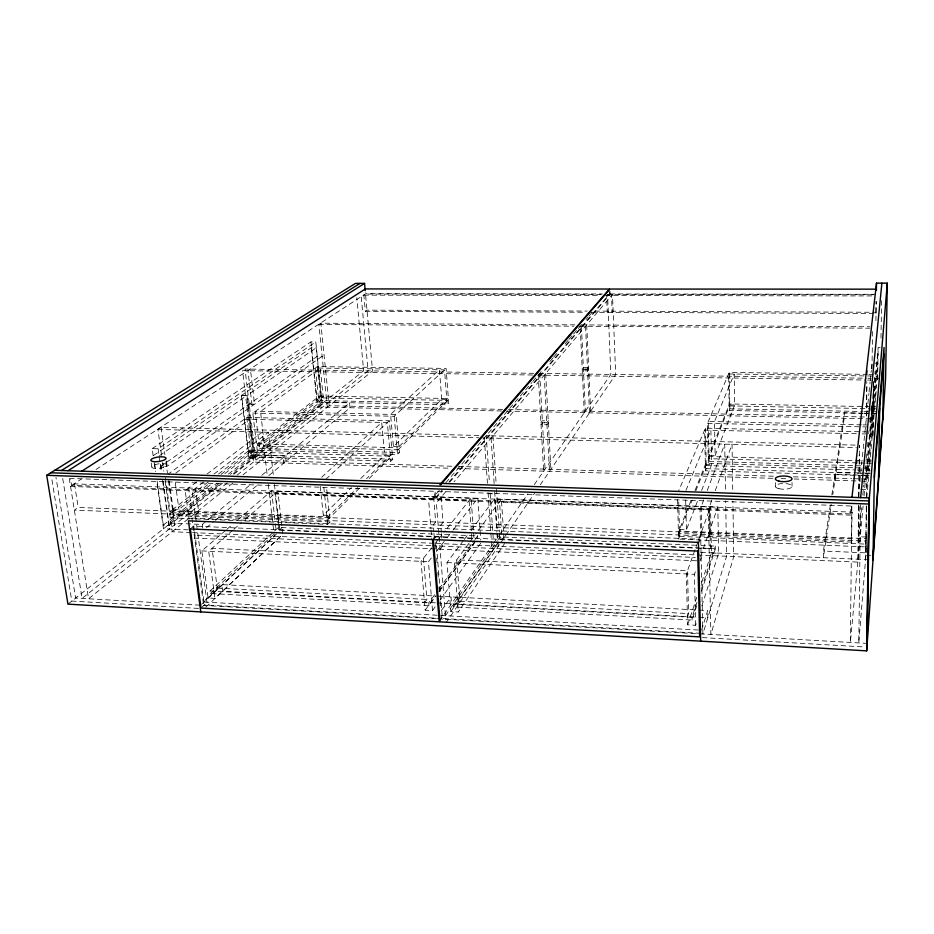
<?xml version="1.0" encoding="UTF-8"?>
<svg xmlns="http://www.w3.org/2000/svg" width="934" height="934" viewBox="0 0 934 934"><rect width="100%" height="100%" fill="white"/><g stroke="black" fill="none" stroke-linecap="round" stroke-linejoin="round"><path stroke-width="0.7" stroke-dasharray="4.67 3.5" d="M830.349 505.002L823.403 551.037L823.368 557.715L831.318 504.512M834.938 480.286L834.984 474.332L852.077 474.857M835.265 478.115L835.3 472.195L869.356 473.211M862.818 413.295L844.243 412.921L844.196 418.257L832.824 494.46M850.827 513.91L850.921 506.006L435.022 491.307L435.618 498.698L850.827 513.91L851.808 505.236M851.866 506.041L850.372 642.452L863.098 506.065M851.82 538.883L78.222 507.442L74.335 510.104L851.481 542.082L852.112 512.124L74.475 483.87L70.552 486.427L851.773 515.194L852.112 512.124M858.579 505.586L857.879 562.105L435.092 543.366M858.685 496.888L859.21 454.87M858.136 559.232L858.813 505.294M858.918 496.549L859.56 445.214L859.292 447.619M866.215 537.038L858.825 536.746L859.21 506.228M860.553 504.885L858.778 642.931L866.273 550.862M865.316 466.416L865.281 469.242L869.227 469.358M866.32 416.167L866.799 381.492M866.507 415.665L866.939 383.991M865.561 559.559L866.332 505.236M866.448 496.654L866.834 469.662L878.158 347.436L880.505 347.46M677.524 499.702L678.598 539.081L865.888 546.915L866.46 506.193M865.888 546.915L866.285 532.532M866.46 519.584L866.67 505.014M871.235 418.841L871.434 405.893M871.982 368.813L872.589 328.208M872.519 434.929L872.566 432.057L705.462 428.157L678.423 491.377M872.695 435.221L873.465 380.15M872.765 436.003L873.617 379.776M873.021 435.267L873.185 425.122L862.969 424.888M591.444 312.283L875.905 313.52L876.104 301.355M864.043 495.919L875.123 371.183M875.917 320.677L876.209 301.495M877.458 378.971L877.505 376.098L728.625 373.95L729.209 410.47L862.421 413.19M877.621 379.94L878.158 347.436M880.972 338.038L881.603 300.479M866.297 538.229L866.051 541.113L678.925 533.454L678.855 531.026L691.323 499.748M866.262 545.596L865.666 552.846L823.403 551.037M866.238 548.141L865.643 555.403L870.616 555.613M866.332 535.742L866.087 538.614L678.855 531.026M866.775 497.764L872.566 432.057M875.59 397.721L873.01 427.095L870.103 427.025M875.718 396.285L876.734 384.75M877.248 378.982L877.645 374.511L874.726 374.476M873.115 407.808L866.752 477.332L869.274 477.414M878.042 353.916L873.127 407.598L875.777 407.644M858.825 536.746L861.849 505.142M862.806 495.09L863.763 485.038M863.903 483.602L864.592 476.422M866.332 458.279L866.74 453.936M867.429 446.709L867.849 442.366M868.678 433.691L868.959 430.796M869.788 422.11L870.196 417.778M870.897 410.54L871.165 407.644L875.753 407.866M859.011 489.264L866.519 416.751M866.67 415.303L867.721 405.158M867.873 403.698L868.924 393.553M869.064 392.105L870.114 381.948M870.266 380.5L871.317 370.343M871.469 368.895L872.076 363.092M875.905 313.52L876.045 312.271L593.078 311.092M831.867 494.927L844.243 412.921M698.959 610.089L707.692 610.556L701.609 630.216L203.203 601.963L221.755 584.602L435.629 596.02M701.831 582.01L711.451 552.998L710.517 506.718L686.327 573.943L687.634 624.834L695.667 625.278L696.997 621.133M701.854 605.909L718.666 553.313L717.814 506.987L494.6 498.884L470.362 531.306M696.986 602.243L692.024 617.316L453.445 604.275L453.655 606.913L692.094 620.048L697.044 604.928M701.539 591.187L715.491 548.597L715.432 546.098L700.885 545.479M701.481 588.56L715.432 546.098M687.634 624.834L696.799 597.2M687.436 617.059L688.591 613.603L687.494 570.662L456.749 559.828L459.937 601.239L457.695 604.508M710.365 548.725L709.571 509.357L499.538 501.651L502.06 539.724L710.365 548.725L711.311 545.923M700.045 560.96L701.154 557.738M708.848 536.209L709.922 533.116L709.385 506.94M695.667 625.278L694.441 574.328L695.877 570.195M700.64 556.454L717.814 506.987M698.41 542.374L699.543 539.222L191.914 518.043L190.174 519.444M700.663 535.871L701.773 532.777L701.189 506.637M711.766 500.355L708.311 509.917L710.879 634.455L733.75 556.606L732.91 501.196M715.234 490.782L732.046 444.327L732.746 490.98M703.746 499.842L700.08 509.614L702.87 633.999L726.594 556.279L725.671 500.939M707.26 490.513L724.714 444.129L725.52 492.195M679.462 529.52L686.432 529.8L697.967 499.982M701.632 490.49L711.58 464.735L710.902 430.259L685.463 491.611M715.14 455.523L734.673 404.994L734.229 374.032L714.498 421.584L715.14 455.523L709.011 455.348M678.598 539.081L679.648 536.408L678.656 499.853M863.004 475.558L705.474 470.771L706.302 468.67L705.462 428.157M861.51 424.853L708.322 421.444L709.139 461.478L708.334 463.521L707.505 423.347L729.291 372.409L867.464 374.371M729.209 410.47L729.851 408.823L729.291 372.409M678.925 533.454L692.129 500.169M695.83 490.84L705.87 465.541L705.824 463.357L872.379 468.308M865.258 463.112L708.591 458.664L729.524 405.905L729.489 403.943L869.834 406.652M695.036 490.432L705.824 463.357M708.591 458.664L708.556 456.504L729.489 403.943M463.439 540.564L446.989 562.56L450.865 611.595L458.279 612.004L504.337 543.903L501.383 499.13L475.803 533.921M502.06 539.724L503.893 537.062M445.997 622.745L500.099 543.611M500.636 542.817L505.574 535.614M505.843 535.217L534.528 493.257M540.272 484.863L615.681 374.569L612.494 294.397L454.064 481.862M453.655 606.913L498.569 541.673M450.865 611.595L497.624 543.611M445.425 615.693L496.771 541.627M497.588 540.447L500.04 536.898L699.706 545.433M439.459 621.122L493.035 544.032M493.537 543.296L498.838 535.672M499.363 534.925L527.873 493.888M534.295 484.641L610.836 374.499L607.567 294.385M441.292 610.673L451.005 596.849L451.554 603.726M431.753 547.768L421.024 561.322L425.168 610.159L432.512 610.567L435.863 605.897M440.031 600.06L480.975 542.888M425.168 610.159L435.337 596.172M438.723 591.514L474.309 542.596L471.075 498.032L446.055 529.683M273.125 532.392L210.068 590.977L210.395 593.51L428.963 605.547L435.816 596.114M439.237 591.397L476.083 540.693M428.963 605.547L428.741 602.92L435.594 593.522M439.027 588.829L474.192 540.646M475.056 539.467L477.624 535.941L278.46 527.43L274.187 531.399M468.973 543.203L454.473 562.922L458.279 612.004M469.825 542.047L474.951 535.077M424.538 602.699L426.92 599.453L423.452 558.263L212.03 548.328L217.248 588.116L213.968 591.187M471.868 538.428L469.09 500.531L275.086 493.409L279.324 530.103L471.868 538.428L473.818 535.777M464.303 539.408L469.498 532.462M440.089 549.192L442.436 546.168L442.097 541.965M432.512 610.567L428.449 561.684L431.975 557.154M436.376 551.492L446.078 539.035M446.954 537.902L452.243 531.107M453.13 529.975L477.799 498.277L271.549 490.794L236.687 520.845M435.326 543.238L438.011 539.852M438.898 538.72L445.156 530.804M433.364 539.548L435.758 536.548L436.108 540.868M433.294 538.509L434.894 536.513M613.159 311.174L612.202 312.365L611.525 295.541M608.244 311.15L607.275 312.341L606.586 295.529M445.775 491.669L436.365 502.819L445.763 619.849M435.618 498.698L442.226 490.957M449.779 482.107L610.171 293.953L610.077 291.501M434.765 498.674L434.17 491.272L70.517 478.418L71.626 485.376L434.765 498.674L442.319 489.825M448.939 482.072L609.61 293.953L609.412 289.038M439.26 490.362L428.811 502.539L430.936 528.516M445.833 482.715L531.901 382.496M532.847 381.387L543.471 369.012M549.869 361.563L552.893 358.049M553.652 357.162L558.544 351.464M565 343.946L567.965 340.501M568.899 339.404L572.67 335.014M573.511 334.033L577.387 329.527M578.239 328.523L582.022 324.121M586.038 319.463L587.906 317.28M588.84 316.194L592.576 311.839M165.365 477.706L170.945 517.845L327.706 524.394L330.146 521.943L326.456 486.497M392.747 459.248L251.293 454.998L248.876 456.889L390.797 461.209L392.747 459.248L389.326 420.767L246.798 417.428L168.225 474.063M218.509 474.04L249.565 450.048L397.545 454.449L399.448 452.535L396.121 414.498L255.215 411.357L259.594 448.507L257.235 450.351L252.822 413.085L317.338 366.583L446.102 368.405L448.74 403.161L447.188 404.726L318.914 402.11L315.365 367.996L444.526 369.864L447.188 404.726M208.352 481.886L171.354 510.478L171.669 512.708L328.313 519.117L359.94 487.688M369.128 478.558L391.568 456.259L391.393 454.181L366.572 478.745M398.024 449.838L447.818 400.371L447.678 398.503L319.475 396.028L257.574 443.86L257.807 445.868L398.024 449.838L397.849 447.795L447.678 398.503M171.354 510.478L328.067 516.829L357.687 487.525M320.257 486.392L323.292 515.194L351.382 487.7M360.746 478.547L384.668 455.127L390.272 455.29M441.735 399.285L439.447 369.782L390.575 414.369L393.424 446.557L441.735 399.285L446.779 399.378M205.76 607.17L280.445 536.513L279.943 532.17M225.794 530.243L201.826 550.908L208.107 598.017L214.913 598.39L282.792 534.178L277.83 491.015L242.712 521.604M201.861 607.275L204.359 604.917L440.101 618.401M201.732 604.24L274.316 536.233L268.245 484.186M279.324 530.103L282.033 527.582M208.107 598.017L276.557 533.909M210.395 593.51L273.475 534.657M325.721 479.399L389.326 420.767M252.822 413.085L394.183 416.272L446.102 368.405M321.646 477.239L381.702 422.46L384.668 455.127M232.835 530.208L208.702 551.235L214.913 598.39M233.932 529.251L241.614 522.561M226.88 529.298L232.333 524.604M206.402 527.71L214.201 521.207M215.31 520.273L257.621 484.933M268.758 475.639L350.052 407.749L349.573 402.823L322.02 402.262L230.371 474.355M218.906 483.368L168.494 523.017L202.258 524.464L206.764 520.752M207.885 519.818L250.616 484.536M261.859 475.254L349.573 402.823M190.326 528.936L193.782 526.111L699.484 547.896M195.323 515.078L198.72 512.346L195.521 488.272M232.835 483.065L88.543 598.799L69.186 477.904M243.05 474.857L372.573 370.973L365.334 292.015M188.458 514.797L191.89 512.066L188.656 488.015M227.207 482.983L82.087 598.425L62.578 477.671M237.061 475.149L368.113 370.903L361.061 294.875M67.948 604.135L220.798 483.543M233.36 473.631L363.653 370.845L356.811 297.736M157.134 481.033L163.345 525.06L169.206 525.317L222.455 483.228M233.78 474.274L254.176 458.162L246.728 395.596L241.381 395.502L153.526 455.465M254.457 457.94L322.02 404.539L316.171 347.822L311.314 347.763L241.661 395.304L249.18 457.777L254.457 457.94L247.008 395.409L316.171 347.822M163.345 525.06L216.957 483.041M228.375 474.098L248.899 457.999L254.176 458.162M249.18 457.777L317.233 404.445L322.02 404.539M170.945 517.845L173.958 515.486L330.146 521.943M318.914 402.11L320.852 400.593L448.74 403.161M173.082 509.147L178.943 509.38L212.216 483.462M224.837 473.62L253.511 451.274L249.705 419.331L174.121 474.262M264.182 442.961L323.199 396.973L320.234 368.066L260.516 411.474L264.182 442.961L258.928 442.821M171.669 512.708L209.59 483.287M221.078 474.367L249.81 452.068L391.568 456.259M257.807 445.868L319.673 397.861L447.818 400.371M203.659 482.026L192.089 490.91L207.418 605.606M214.038 474.052L268.42 432.302L273.428 475.721M196.7 481.909L185.189 490.654L189.065 519.292M207.021 474.063L262.162 432.138L267.229 475.511M159.469 455.64L246.728 395.596M601.274 294.373L365.521 294.058L363.84 295.144L365.334 311.291L366.992 310.146L587.241 311.069M153.176 455.78L152.172 448.624L158.126 448.799L315.797 341.914L322.534 407.166M152.172 448.624L310.952 341.867L315.797 341.914M161.547 455.372L157.939 429.442L161.092 427.375L480.438 435.536M327.32 407.271L318.868 324.483L320.829 323.199L575.671 324.857M71.626 485.376L81.398 479.002M96.039 469.463L365.801 293.638L602.36 293.953M610.171 293.953L875.695 294.303M607.088 294.385L873.407 294.759M363.84 295.144L599.64 295.518M605.454 295.529L873.278 295.95M365.334 311.291L585.606 312.248M581.357 324.892L869.834 326.772M318.868 324.483L573.873 326.199M579.699 326.235L869.682 328.196M874.995 363.128L877.913 363.174L866.554 489.509L860.272 489.299M868.912 374.382L873.278 374.452M533.816 373.32L245.035 369.047L255.869 460.182L453.422 466.299M539.035 373.39L866.355 378.223M867.814 378.247L870.721 378.293M875.018 378.398L880.295 378.48M532.52 375.013L242.571 370.646L253.488 462.085L450.772 468.261M537.727 375.094L866.18 380.045M867.639 380.068L870.558 380.103M871.282 406.687L875.625 406.769M241.661 395.304L247.008 395.409M318.366 396.88L323.199 396.973M729.115 404.877L734.673 404.994M729.524 405.905L869.811 408.66M871.259 408.695L877.038 408.8M729.851 408.823L862.467 411.485M863.927 411.52L869.752 411.637M871.212 411.661L877.038 411.777M863.868 413.225L869.659 413.342M871.107 413.365L876.898 413.482M864.242 413.33L869.951 413.447M871.375 413.47L877.096 413.587M502.667 409.384L329.223 405.741L320.829 323.199M508.493 409.512L865.584 417.008M249.215 404.142L254.538 404.247L250.405 369.128L247.954 370.728L252.122 405.963L246.774 405.858M870.418 417.183L873.045 417.241M501.523 410.972L317.747 407.061L310.952 341.867M506.683 411.077L874.154 418.899M870.231 419.144L872.87 419.203M707.505 423.347L868.655 426.99M244.334 419.203L387.341 422.588L390.797 461.209M856.338 433.715L704.621 430.107L705.474 470.771M862.175 433.843L872.391 434.088M855.182 445.109L486.217 435.688L489.428 482.668M157.939 429.442L478.722 437.754M480.181 437.789L856.373 447.549M393.424 446.557L398.935 446.709M866.192 459.726L872.648 459.902M257.574 443.86L397.849 447.795M708.556 456.504L865.293 460.894M866.74 460.941L872.543 461.104M866.705 463.147L872.508 463.311M259.594 448.507L399.448 452.535M709.139 461.478L863.868 465.938M865.316 465.984L872.554 466.183M248.175 451.122L253.511 451.274M705.345 464.548L711.58 464.735M866.834 469.662L869.367 469.732M705.87 465.541L855.894 469.977M857.354 470.012L871.924 470.444M255.227 454.8L285.524 455.71L286.143 461.127M706.302 468.67L851.598 473.036M857.4 473.211L871.936 473.643M252.845 456.679L283.236 457.602L283.854 463.031M853.501 474.904L869.169 475.371M864.464 475.604L871.749 475.826M458.372 466.451L775.477 476.27M793.433 476.819L851.703 478.628M853.162 478.675L869.192 479.165M457.683 468.471L774.204 478.383M781.058 478.593L788.786 478.838M794.157 479.002L860.249 481.068M861.708 481.115L869.005 481.349M488.155 493.642L494.833 493.876M323.292 515.194L329.469 515.44M679.648 536.408L866.122 544.125M700.944 547.966L715.491 548.597M188.318 529.858L163.473 528.761L156.819 481.535M700.874 552.333L873.01 559.886M711.451 552.998L718.666 553.313M191.108 532.555L172.183 531.715L165.155 481.29M192.521 532.613L434.228 543.331M430.679 545.643L198.008 535.229L194.611 538.077L698.585 560.902M432.138 545.701L695.34 557.481M201.826 550.908L428.449 561.684M446.989 562.56L694.441 574.328M437.077 596.102L697.5 610.007M217.248 588.116L426.92 599.453M459.937 601.239L688.591 613.603M435.361 602.839L222.619 591.234L221.755 584.602M436.808 602.92L697.64 617.152M699.099 617.234L707.844 617.701L707.692 610.556M210.068 590.977L428.741 602.92M700.769 633.31L442.401 618.53L436.225 542.304M436.505 618.728L75.642 598.052L55.982 477.449M437.964 618.822L698.422 633.742M699.881 633.824L865.806 643.328M198.51 608.419L71.813 601.076L51.475 477.052M702.391 637.583L865.503 647.029M74.475 483.87L78.222 507.442M151.226 462.949L151.81 467.023M160.66 464.175L161.652 471.285M163.041 481.243L169.206 525.317M158.126 448.799L161.384 472.172M162.528 480.321L169.334 529.018M154.729 463.988L155.733 471.086M154.192 462.937L155.394 471.518M166.404 460.952L166.964 465.015A7.647 2.277 -7.9 0 1 155.756 468.506A7.647 2.277 -7.9 0 1 155.441 464.572A7.647 2.277 -7.9 0 1 166.964 465.015M169.206 481.08L173.958 515.486M161.092 427.375L164.874 454.648M165.867 461.828L167.455 473.304M168.447 480.485L175.207 529.286M162.551 462.563L163.754 471.215M175.277 482.691L178.943 509.38M191.914 518.043L203.74 606.026M193.782 526.111L194.354 530.407M194.552 531.843L204.359 604.917M202.258 524.464L202.736 528.084M246.798 417.428L251.293 454.998M249.565 450.048L249.81 452.068M241.381 395.502L248.899 457.999M271.549 490.794L275.226 522.41M275.39 523.846L276.231 531.037M274.433 484.407L279.78 530.722M278.46 527.43L278.729 529.753M311.314 347.763L317.233 404.445M328.067 516.829L328.313 519.117M323.829 487.396L327.706 524.394M317.338 366.583L320.852 400.593M319.475 396.028L319.673 397.861M394.183 416.272L397.545 454.449M433.633 496.923L435.653 521.966L433.283 524.873L433.843 531.855M435.489 543.705L435.956 549.461M436.657 558.088L437.24 565.28M437.824 572.46L438.408 579.652M438.992 586.844L439.459 592.6M440.159 601.227L440.743 608.419M441.327 615.611L441.56 618.483M433.96 533.256L434.415 538.848M431.053 529.952L431.765 538.614M441.117 497.192L443.101 522.269L440.755 525.177L441.315 532.17M441.432 533.571L441.98 540.564M458.197 597.235L458.734 604.111M477.799 498.277L480.776 540.004M477.624 535.941L477.799 538.334M484.314 437.906L487.466 483.637M488.097 492.848L490.759 531.539M490.852 532.975L491.354 540.144M491.447 541.58L491.751 545.876M491.074 438.081L494.156 483.859M494.681 491.646L497.39 531.82M497.483 533.256L497.962 540.424M498.067 541.86L498.347 546.168M494.6 498.884L496.841 532.065M496.935 533.512L497.425 540.728M490.152 493.269L492.79 531.82M492.895 533.244L493.374 540.389M500.04 536.898L500.204 539.303M492.942 435.851L496.094 482.89M496.514 489.218L499.386 532.1M499.48 533.524L499.959 540.669M539.7 373.402L545.071 469.137M538.241 375.106L543.658 471.168M545.654 373.495L550.897 469.312M544.218 375.188L549.507 471.343M580.271 327.682L584.264 412.735M586.692 324.927L590.615 411.229M585.548 326.281L589.517 412.84M581.427 326.328L585.385 411.123M685.673 500.099L686.432 529.8M692.024 617.316L692.094 620.048M699.543 539.222L699.613 542.105M775.36 482.668L775.383 486.427M792.032 482.481L792.032 486.24M548.351 422.892L546.939 424.76L541.043 424.62L542.467 422.752L548.351 422.892M588.712 369.374L587.591 370.856L582.302 370.775L583.435 369.292L588.712 369.374M548.246 420.907L546.834 422.775L540.926 422.635L542.362 420.779L548.246 420.907M588.63 367.587L587.509 369.07L582.209 368.988L583.353 367.517L588.63 367.587M322.125 356.309L166.532 466.673L160.59 466.486L317.28 356.251L322.125 356.309M778.991 488.704A8.336 2.872 0.3 0 0 792.032 486.602A8.336 2.872 0.3 0 0 780.112 483.742A8.336 2.872 0.3 0 0 778.991 488.704"/><path stroke-width="1.4" d="M365.206 290.579L364.54 283.399L355.469 283.399L46.7 475.313L67.948 604.135L866.694 650.858L868.854 504.033L887.3 283.142L876.501 283.154L851.96 497.332M866.95 647.11L869.099 500.963L50.775 472.779M867.207 643.409L869.356 497.915L54.814 470.269M876.384 290.369L876.501 283.154M873.01 559.886L874.434 469.884L884.031 347.495L882.782 419.086M887.3 283.142L885.595 378.55L866.694 650.858M873.092 555.718L878.567 477.262L879.735 407.726L883.903 353.974M878.579 477.017L882.828 416.214M874.329 477.566L879.723 407.936M860.646 497.624L881.894 283.154M856.56 463.346L856.887 460.45M866.694 373.763L867.021 370.88M439.879 484.688L609.412 289.038L365.369 288.921L81.527 471.343M440.731 484.711L609.972 289.038L875.777 289.166M68.03 470.713L364.54 283.399M61.422 470.491L359.999 283.399M46.7 475.313L868.854 504.033M200.763 611.898L188.446 520.833L698.41 542.374L700.687 641.144M432.5 539.513L190.326 528.936L201.02 608.057L439.237 621.834L432.5 539.513M697.675 551.095L433.364 539.548L440.077 621.881L699.659 636.883L697.675 551.095M778.956 481.162A8.359 2.837 0.2 0 0 792.009 479.084A8.359 2.837 0.2 0 0 780.077 476.27A8.359 2.837 0.2 0 0 778.956 481.162M154.799 461.7A7.659 2.242 -7.8 0 0 166.03 458.244A7.659 2.242 -7.8 0 0 154.484 457.812A7.659 2.242 -7.8 0 0 154.799 461.7"/></g></svg>
